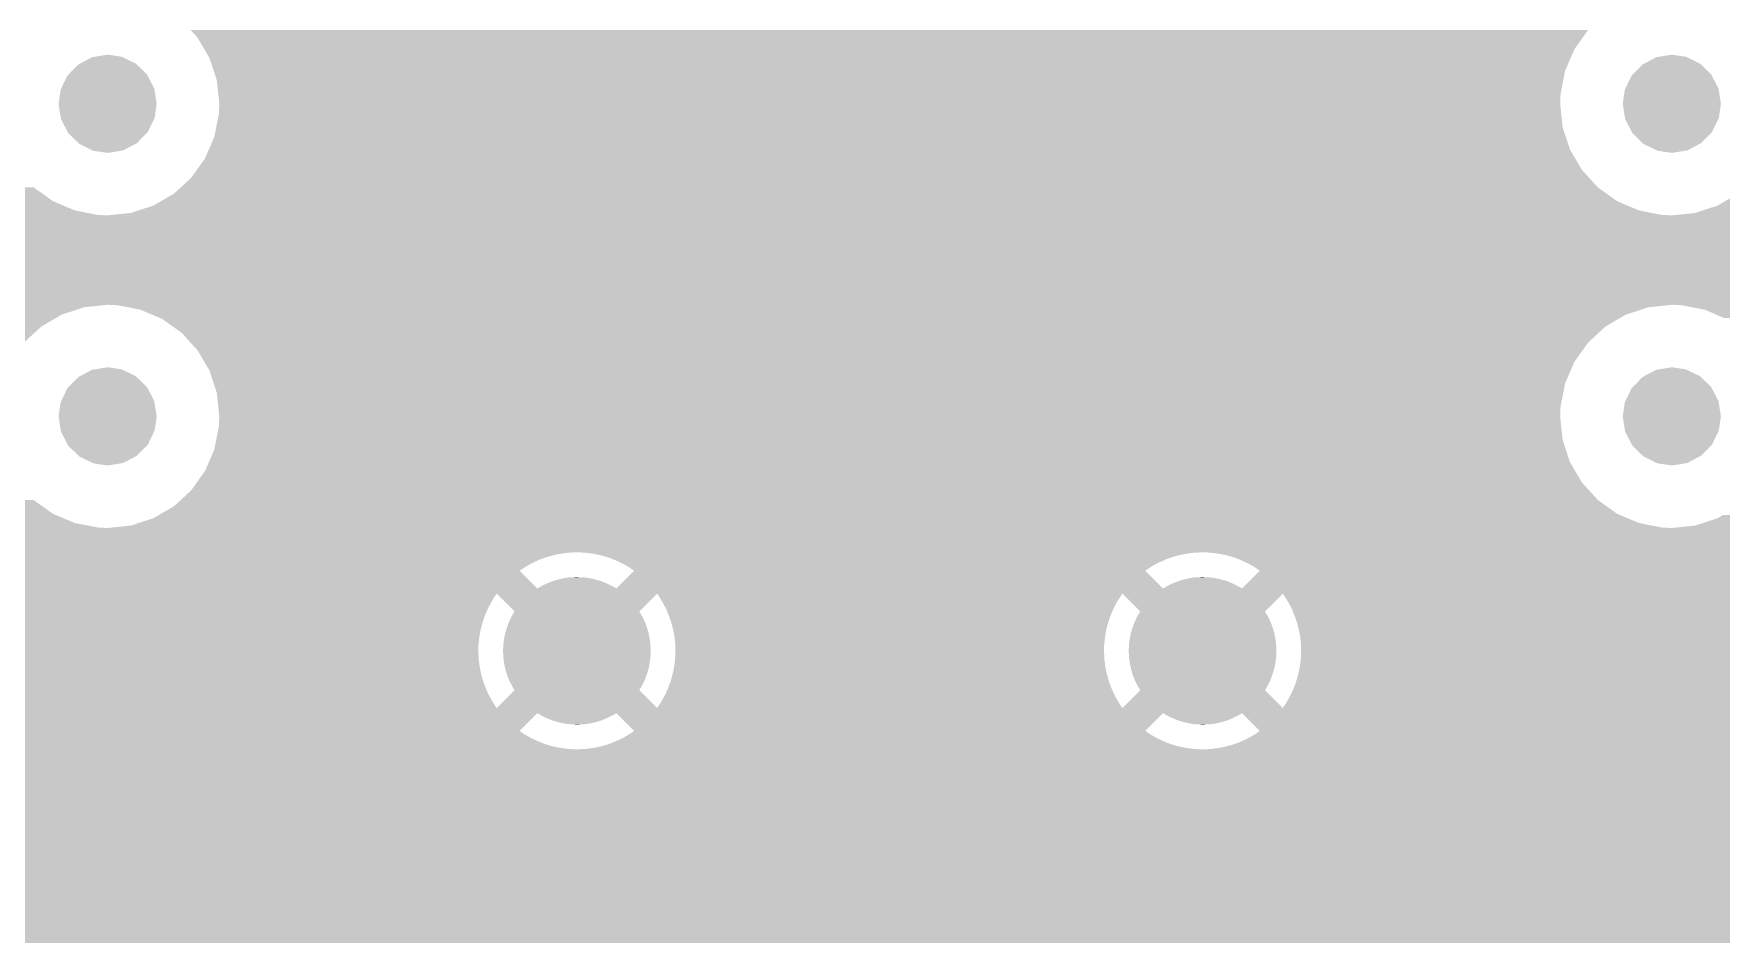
# Model space of a CAD drawing. Extents: x 295 to 953, y 10 to 290.
# Drawn here: x 675.13 to 688.83, y 188.93 to 196.3 of the extents above; entities that cross this region are included whole.
import ezdxf

# ---------------------------------------------------------------- set-up
doc = ezdxf.new("R2010")
doc.units = 0
doc.header["$LTSCALE"] = 5
doc.header["$MEASUREMENT"] = 0
doc.layers.add('FROMC1', color=7, linetype='CONTINUOUS')

msp = doc.modelspace()

# ---------------------------------------------------------------- linework, layer by layer
at = {"layer": 'FROMC1'}
for points in [[(676.457, 196.268), (676.4, 196.33), (687.704, 196.268), (687.748, 196.33)], [(676.512, 196.174), (676.457, 196.268), (687.637, 196.174), (687.704, 196.268)], [(675.502, 196.056), (675.602, 196.109), (675.957, 196.056), (675.849, 196.109)], [(675.602, 196.109), (675.622, 196.112), (675.849, 196.109), (675.843, 196.112)], [(675.622, 196.112), (675.728, 196.129), (675.843, 196.112), (675.728, 196.129)], [(676.554, 196.103), (676.512, 196.174), (687.606, 196.103), (687.637, 196.174)], [(676.589, 195.998), (676.554, 196.103), (687.561, 195.998), (687.606, 196.103)], [(688.202, 196.056), (688.302, 196.109), (688.657, 196.056), (688.549, 196.109)], [(688.302, 196.109), (688.322, 196.112), (688.549, 196.109), (688.543, 196.112)], [(688.322, 196.112), (688.428, 196.129), (688.543, 196.112), (688.428, 196.129)], [(675.351, 195.855), (675.401, 195.959), (676.106, 195.855), (676.052, 195.959)], [(675.401, 195.959), (675.41, 195.968), (676.052, 195.959), (676.048, 195.968)], [(675.41, 195.968), (675.49, 196.05), (676.048, 195.968), (675.963, 196.05)], [(675.49, 196.05), (675.502, 196.056), (675.963, 196.05), (675.957, 196.056)], [(676.614, 195.921), (676.589, 195.998), (687.546, 195.921), (687.561, 195.998)], [(688.051, 195.855), (688.101, 195.959), (688.806, 195.855), (688.752, 195.959)], [(688.101, 195.959), (688.11, 195.968), (688.752, 195.959), (688.748, 195.968)], [(688.11, 195.968), (688.19, 196.05), (688.748, 195.968), (688.663, 196.05)], [(688.19, 196.05), (688.202, 196.056), (688.663, 196.05), (688.657, 196.056)], [(675.329, 195.73), (675.346, 195.845), (676.126, 195.73), (676.108, 195.845)], [(675.346, 195.845), (675.351, 195.855), (676.108, 195.845), (676.106, 195.855)], [(676.626, 195.81), (676.614, 195.921), (687.524, 195.81), (687.546, 195.921)], [(676.634, 195.73), (676.626, 195.81), (687.521, 195.73), (687.524, 195.81)], [(688.029, 195.73), (688.046, 195.845), (688.826, 195.73), (688.808, 195.845)], [(688.046, 195.845), (688.051, 195.855), (688.808, 195.845), (688.806, 195.855)], [(675.347, 195.615), (675.329, 195.73), (676.109, 195.615), (676.126, 195.73)], [(676.631, 195.65), (676.634, 195.73), (687.529, 195.65), (687.521, 195.73)], [(688.047, 195.615), (688.029, 195.73), (688.809, 195.615), (688.826, 195.73)], [(675.349, 195.605), (675.347, 195.615), (676.104, 195.605), (676.109, 195.615)], [(675.403, 195.501), (675.349, 195.605), (676.054, 195.501), (676.104, 195.605)], [(676.594, 195.462), (676.609, 195.539), (687.566, 195.462), (687.541, 195.539)], [(676.609, 195.539), (676.631, 195.65), (687.541, 195.539), (687.529, 195.65)], [(688.049, 195.605), (688.047, 195.615), (688.804, 195.605), (688.809, 195.615)], [(688.103, 195.501), (688.049, 195.605), (688.754, 195.501), (688.804, 195.605)], [(675.407, 195.492), (675.403, 195.501), (676.045, 195.492), (676.054, 195.501)], [(675.492, 195.41), (675.407, 195.492), (675.965, 195.41), (676.045, 195.492)], [(675.498, 195.404), (675.492, 195.41), (675.953, 195.404), (675.965, 195.41)], [(675.606, 195.351), (675.498, 195.404), (675.853, 195.351), (675.953, 195.404)], [(676.549, 195.357), (676.594, 195.462), (687.601, 195.357), (687.566, 195.462)], [(688.107, 195.492), (688.103, 195.501), (688.745, 195.492), (688.754, 195.501)], [(688.192, 195.41), (688.107, 195.492), (688.665, 195.41), (688.745, 195.492)], [(688.198, 195.404), (688.192, 195.41), (688.653, 195.404), (688.665, 195.41)], [(688.306, 195.351), (688.198, 195.404), (688.553, 195.351), (688.653, 195.404)], [(675.613, 195.348), (675.606, 195.351), (675.833, 195.348), (675.853, 195.351)], [(675.728, 195.331), (675.613, 195.348), (675.728, 195.331), (675.833, 195.348)], [(676.451, 195.192), (676.518, 195.286), (687.698, 195.192), (687.643, 195.286)], [(676.518, 195.286), (676.549, 195.357), (687.643, 195.286), (687.601, 195.357)], [(688.313, 195.348), (688.306, 195.351), (688.533, 195.348), (688.553, 195.351)], [(688.428, 195.331), (688.313, 195.348), (688.428, 195.331), (688.533, 195.348)], [(676.321, 195.05), (676.407, 195.13), (687.827, 195.05), (687.755, 195.13)], [(676.407, 195.13), (676.451, 195.192), (687.755, 195.13), (687.698, 195.192)], [(661.908, 194.942), (661.917, 194.999), (675.279, 194.942), (675.2, 194.999)], [(661.917, 194.999), (661.921, 195.05), (675.2, 194.999), (675.127, 195.05)], [(676.162, 194.939), (676.266, 195), (687.983, 194.939), (687.898, 195)], [(676.266, 195), (676.321, 195.05), (687.898, 195), (687.827, 195.05)], [(661.876, 194.827), (661.878, 194.832), (675.648, 194.827), (675.619, 194.832)], [(661.878, 194.832), (661.888, 194.864), (675.619, 194.832), (675.46, 194.864)], [(661.888, 194.864), (661.895, 194.887), (675.46, 194.864), (675.406, 194.887)], [(661.895, 194.887), (661.907, 194.939), (675.406, 194.887), (675.283, 194.939)], [(661.907, 194.939), (661.908, 194.942), (675.283, 194.939), (675.279, 194.942)], [(675.761, 194.827), (675.918, 194.843), (688.348, 194.827), (688.263, 194.843)], [(675.918, 194.843), (675.98, 194.864), (688.263, 194.843), (688.16, 194.864)], [(675.98, 194.864), (676.1, 194.903), (688.16, 194.864), (688.067, 194.903)], [(676.1, 194.903), (676.162, 194.939), (688.067, 194.903), (687.983, 194.939)], [(688.428, 194.823), (688.618, 194.843), (702.281, 194.823), (702.273, 194.843)], [(688.618, 194.843), (688.648, 194.853), (702.273, 194.843), (702.27, 194.853)], [(688.648, 194.853), (688.8, 194.903), (702.27, 194.853), (702.256, 194.903)], [(688.8, 194.903), (688.808, 194.908), (702.256, 194.903), (702.255, 194.908)], [(688.808, 194.908), (688.904, 194.964), (702.255, 194.908), (702.243, 194.964)], [(661.805, 194.678), (661.816, 194.697), (702.35, 194.678), (702.339, 194.697)], [(661.816, 194.697), (661.833, 194.728), (702.339, 194.697), (702.322, 194.728)], [(661.833, 194.728), (661.843, 194.747), (702.322, 194.728), (702.312, 194.747)], [(661.843, 194.747), (661.858, 194.779), (702.312, 194.747), (702.298, 194.779)], [(661.858, 194.779), (661.866, 194.8), (702.298, 194.779), (702.289, 194.8)], [(661.866, 194.8), (661.875, 194.823), (702.289, 194.8), (702.281, 194.823)], [(661.875, 194.823), (661.876, 194.827), (675.728, 194.823), (675.648, 194.827)], [(675.728, 194.823), (675.761, 194.827), (688.428, 194.823), (688.348, 194.827)], [(656.805, 194.588), (656.805, 194.63), (778.724, 194.588), (778.766, 194.63)], [(661.587, 194.444), (661.443, 194.588), (702.568, 194.444), (702.712, 194.588)], [(661.443, 194.588), (661.443, 194.588), (702.712, 194.588), (702.713, 194.588)], [(661.774, 194.63), (661.786, 194.648), (702.381, 194.63), (702.369, 194.648)], [(661.786, 194.648), (661.805, 194.678), (702.369, 194.648), (702.35, 194.678)], [(661.539, 194.412), (661.569, 194.431), (702.616, 194.412), (702.587, 194.431)], [(661.569, 194.431), (661.587, 194.444), (702.587, 194.431), (702.568, 194.444)], [(656.805, 194.097), (656.805, 194.295), (778.233, 194.097), (778.431, 194.295)], [(661.14, 194.295), (661.154, 194.296), (703.05, 194.295), (702.993, 194.296)], [(661.154, 194.296), (661.197, 194.298), (702.993, 194.296), (702.964, 194.298)], [(661.197, 194.298), (661.215, 194.301), (702.964, 194.298), (702.936, 194.301)], [(661.215, 194.301), (661.254, 194.306), (702.936, 194.301), (702.905, 194.306)], [(661.254, 194.306), (661.273, 194.31), (702.905, 194.306), (702.88, 194.31)], [(661.273, 194.31), (661.309, 194.317), (702.88, 194.31), (702.848, 194.317)], [(661.309, 194.317), (661.329, 194.322), (702.848, 194.317), (702.824, 194.322)], [(661.329, 194.322), (661.364, 194.332), (702.824, 194.322), (702.792, 194.332)], [(661.364, 194.332), (661.384, 194.339), (702.792, 194.332), (702.77, 194.339)], [(661.384, 194.339), (661.418, 194.351), (702.77, 194.339), (702.738, 194.351)], [(661.418, 194.351), (661.437, 194.36), (702.738, 194.351), (702.717, 194.36)], [(661.437, 194.36), (661.47, 194.374), (702.717, 194.36), (702.686, 194.374)], [(661.47, 194.374), (661.489, 194.384), (702.686, 194.374), (702.665, 194.384)], [(661.489, 194.384), (661.521, 194.401), (702.665, 194.384), (702.635, 194.401)], [(661.521, 194.401), (661.539, 194.412), (702.635, 194.401), (702.616, 194.412)], [(656.805, 194.077), (656.805, 194.097), (675.537, 194.077), (675.728, 194.097)], [(656.805, 194.017), (656.805, 194.077), (675.355, 194.017), (675.537, 194.077)], [(656.805, 193.92), (656.805, 194.017), (675.189, 193.92), (675.355, 194.017)], [(675.807, 194.093), (675.728, 194.097), (688.394, 194.093), (688.428, 194.097)], [(675.893, 194.077), (675.807, 194.093), (688.237, 194.077), (688.394, 194.093)], [(675.996, 194.056), (675.893, 194.077), (688.175, 194.056), (688.237, 194.077)], [(676.088, 194.017), (675.996, 194.056), (688.055, 194.017), (688.175, 194.056)], [(676.172, 193.981), (676.088, 194.017), (687.993, 193.981), (688.055, 194.017)], [(688.507, 194.093), (688.428, 194.097), (778.229, 194.093), (778.233, 194.097)], [(688.696, 194.056), (688.507, 194.093), (778.192, 194.056), (778.229, 194.093)], [(688.85, 193.99), (688.696, 194.056), (778.126, 193.99), (778.192, 194.056)], [(656.805, 193.79), (656.805, 193.92), (675.048, 193.79), (675.189, 193.92)], [(676.257, 193.92), (676.172, 193.981), (687.889, 193.92), (687.993, 193.981)], [(676.328, 193.87), (676.257, 193.92), (687.835, 193.87), (687.889, 193.92)], [(676.4, 193.79), (676.328, 193.87), (687.748, 193.79), (687.835, 193.87)], [(676.457, 193.728), (676.4, 193.79), (687.704, 193.728), (687.748, 193.79)], [(676.512, 193.634), (676.457, 193.728), (687.637, 193.634), (687.704, 193.728)], [(676.554, 193.563), (676.512, 193.634), (687.606, 193.563), (687.637, 193.634)], [(675.41, 193.428), (675.49, 193.51), (676.048, 193.428), (675.963, 193.51)], [(675.49, 193.51), (675.502, 193.516), (675.963, 193.51), (675.957, 193.516)], [(675.502, 193.516), (675.602, 193.569), (675.957, 193.516), (675.849, 193.569)], [(675.602, 193.569), (675.622, 193.572), (675.849, 193.569), (675.843, 193.572)], [(675.622, 193.572), (675.728, 193.589), (675.843, 193.572), (675.728, 193.589)], [(676.589, 193.458), (676.554, 193.563), (687.561, 193.458), (687.606, 193.563)], [(688.11, 193.428), (688.19, 193.51), (688.748, 193.428), (688.663, 193.51)], [(688.19, 193.51), (688.202, 193.516), (688.663, 193.51), (688.657, 193.516)], [(688.202, 193.516), (688.302, 193.569), (688.657, 193.516), (688.549, 193.569)], [(688.302, 193.569), (688.322, 193.572), (688.549, 193.569), (688.543, 193.572)], [(688.322, 193.572), (688.428, 193.589), (688.543, 193.572), (688.428, 193.589)], [(675.351, 193.315), (675.401, 193.419), (676.106, 193.315), (676.052, 193.419)], [(675.401, 193.419), (675.41, 193.428), (676.052, 193.419), (676.048, 193.428)], [(676.614, 193.381), (676.589, 193.458), (687.546, 193.381), (687.561, 193.458)], [(676.626, 193.27), (676.614, 193.381), (687.524, 193.27), (687.546, 193.381)], [(688.051, 193.315), (688.101, 193.419), (688.806, 193.315), (688.752, 193.419)], [(688.101, 193.419), (688.11, 193.428), (688.752, 193.419), (688.748, 193.428)], [(675.329, 193.19), (675.346, 193.305), (676.126, 193.19), (676.108, 193.305)], [(675.347, 193.075), (675.329, 193.19), (676.109, 193.075), (676.126, 193.19)], [(675.346, 193.305), (675.351, 193.315), (676.108, 193.305), (676.106, 193.315)], [(676.634, 193.19), (676.626, 193.27), (687.521, 193.19), (687.524, 193.27)], [(676.631, 193.11), (676.634, 193.19), (687.529, 193.11), (687.521, 193.19)], [(688.029, 193.19), (688.046, 193.305), (688.826, 193.19), (688.808, 193.305)], [(688.047, 193.075), (688.029, 193.19), (688.809, 193.075), (688.826, 193.19)], [(688.046, 193.305), (688.051, 193.315), (688.808, 193.305), (688.806, 193.315)], [(675.349, 193.065), (675.347, 193.075), (676.104, 193.065), (676.109, 193.075)], [(675.403, 192.961), (675.349, 193.065), (676.054, 192.961), (676.104, 193.065)], [(676.609, 192.999), (676.631, 193.11), (687.541, 192.999), (687.529, 193.11)], [(688.049, 193.065), (688.047, 193.075), (688.804, 193.065), (688.809, 193.075)], [(688.103, 192.961), (688.049, 193.065), (688.754, 192.961), (688.804, 193.065)], [(675.407, 192.952), (675.403, 192.961), (676.045, 192.952), (676.054, 192.961)], [(675.492, 192.87), (675.407, 192.952), (675.965, 192.87), (676.045, 192.952)], [(676.549, 192.817), (676.594, 192.922), (687.601, 192.817), (687.566, 192.922)], [(676.594, 192.922), (676.609, 192.999), (687.566, 192.922), (687.541, 192.999)], [(688.107, 192.952), (688.103, 192.961), (688.745, 192.952), (688.754, 192.961)], [(688.192, 192.87), (688.107, 192.952), (688.665, 192.87), (688.745, 192.952)], [(675.498, 192.864), (675.492, 192.87), (675.953, 192.864), (675.965, 192.87)], [(675.606, 192.811), (675.498, 192.864), (675.853, 192.811), (675.953, 192.864)], [(675.613, 192.808), (675.606, 192.811), (675.833, 192.808), (675.853, 192.811)], [(675.728, 192.791), (675.613, 192.808), (675.728, 192.791), (675.833, 192.808)], [(676.518, 192.746), (676.549, 192.817), (687.643, 192.746), (687.601, 192.817)], [(688.198, 192.864), (688.192, 192.87), (688.653, 192.864), (688.665, 192.87)], [(688.306, 192.811), (688.198, 192.864), (688.553, 192.811), (688.653, 192.864)], [(688.313, 192.808), (688.306, 192.811), (688.533, 192.808), (688.553, 192.811)], [(688.428, 192.791), (688.313, 192.808), (688.428, 192.791), (688.533, 192.808)], [(676.407, 192.59), (676.451, 192.652), (687.755, 192.59), (687.698, 192.652)], [(676.451, 192.652), (676.518, 192.746), (687.698, 192.652), (687.643, 192.746)], [(656.805, 192.399), (656.805, 192.51), (675.283, 192.399), (675.127, 192.51)], [(676.266, 192.46), (676.321, 192.51), (687.898, 192.46), (687.827, 192.51)], [(676.321, 192.51), (676.407, 192.59), (687.827, 192.51), (687.755, 192.59)], [(656.805, 192.324), (656.805, 192.399), (675.46, 192.324), (675.283, 192.399)], [(676.1, 192.363), (676.162, 192.399), (688.067, 192.363), (687.983, 192.399)], [(676.162, 192.399), (676.266, 192.46), (687.983, 192.399), (687.898, 192.46)], [(688.8, 192.363), (688.846, 192.39), (776.499, 192.363), (776.526, 192.39)], [(656.805, 192.287), (656.805, 192.324), (675.648, 192.287), (675.46, 192.324)], [(656.805, 192.283), (656.805, 192.287), (675.728, 192.283), (675.648, 192.287)], [(656.805, 192.085), (656.805, 192.283), (776.221, 192.085), (776.419, 192.283)], [(675.728, 192.283), (675.761, 192.287), (688.428, 192.283), (688.348, 192.287)], [(675.761, 192.287), (675.918, 192.303), (688.348, 192.287), (688.263, 192.303)], [(675.918, 192.303), (675.98, 192.324), (688.263, 192.303), (688.16, 192.324)], [(675.98, 192.324), (676.1, 192.363), (688.16, 192.324), (688.067, 192.363)], [(688.428, 192.283), (688.618, 192.303), (776.419, 192.283), (776.439, 192.303)], [(688.618, 192.303), (688.8, 192.363), (776.439, 192.303), (776.499, 192.363)], [(656.805, 192.082), (656.805, 192.085), (679.463, 192.082), (679.52, 192.085)], [(656.805, 192.074), (656.805, 192.082), (679.407, 192.074), (679.463, 192.082)], [(656.805, 192.063), (656.805, 192.074), (679.351, 192.063), (679.407, 192.074)], [(656.805, 192.048), (656.805, 192.063), (679.296, 192.048), (679.351, 192.063)], [(656.805, 192.029), (656.805, 192.048), (679.242, 192.029), (679.296, 192.048)], [(656.805, 192.006), (656.805, 192.029), (679.19, 192.006), (679.242, 192.029)], [(656.805, 191.979), (656.805, 192.006), (679.139, 191.979), (679.19, 192.006)], [(656.805, 191.949), (656.805, 191.979), (679.091, 191.949), (679.139, 191.979)], [(679.577, 192.084), (679.52, 192.085), (684.586, 192.084), (684.6, 192.085)], [(679.606, 192.082), (679.577, 192.084), (684.543, 192.082), (684.586, 192.084)], [(679.634, 192.079), (679.606, 192.082), (684.525, 192.079), (684.543, 192.082)], [(679.665, 192.074), (679.634, 192.079), (684.487, 192.074), (684.525, 192.079)], [(679.69, 192.07), (679.665, 192.074), (684.467, 192.07), (684.487, 192.074)], [(679.722, 192.063), (679.69, 192.07), (684.431, 192.063), (684.467, 192.07)], [(679.746, 192.058), (679.722, 192.063), (684.411, 192.058), (684.431, 192.063)], [(679.778, 192.048), (679.746, 192.058), (684.376, 192.048), (684.411, 192.058)], [(679.8, 192.041), (679.778, 192.048), (684.356, 192.041), (684.376, 192.048)], [(679.832, 192.029), (679.8, 192.041), (684.322, 192.029), (684.356, 192.041)], [(679.853, 192.02), (679.832, 192.029), (684.303, 192.02), (684.322, 192.029)], [(679.884, 192.006), (679.853, 192.02), (684.27, 192.006), (684.303, 192.02)], [(679.905, 191.996), (679.884, 192.006), (684.251, 191.996), (684.27, 192.006)], [(679.935, 191.979), (679.905, 191.996), (684.219, 191.979), (684.251, 191.996)], [(679.955, 191.968), (679.935, 191.979), (684.201, 191.968), (684.219, 191.979)], [(679.983, 191.949), (679.955, 191.968), (684.171, 191.949), (684.201, 191.968)], [(684.657, 192.084), (684.6, 192.085), (776.22, 192.084), (776.221, 192.085)], [(684.714, 192.079), (684.657, 192.084), (776.215, 192.079), (776.22, 192.084)], [(684.77, 192.07), (684.714, 192.079), (776.206, 192.07), (776.215, 192.079)], [(684.826, 192.058), (684.77, 192.07), (776.193, 192.058), (776.206, 192.07)], [(684.88, 192.041), (684.826, 192.058), (776.177, 192.041), (776.193, 192.058)], [(684.933, 192.02), (684.88, 192.041), (776.156, 192.02), (776.177, 192.041)], [(684.985, 191.996), (684.933, 192.02), (776.132, 191.996), (776.156, 192.02)], [(685.035, 191.968), (684.985, 191.996), (776.104, 191.968), (776.132, 191.996)], [(685.082, 191.936), (685.035, 191.968), (776.072, 191.936), (776.104, 191.968)], [(656.805, 191.936), (656.805, 191.949), (679.073, 191.936), (679.091, 191.949)], [(656.805, 191.792), (656.805, 191.936), (679.217, 191.792), (679.073, 191.936)], [(679.246, 191.809), (679.261, 191.816), (679.828, 191.809), (679.815, 191.816)], [(679.261, 191.816), (679.29, 191.831), (679.815, 191.816), (679.784, 191.831)], [(679.29, 191.831), (679.306, 191.837), (679.784, 191.831), (679.77, 191.837)], [(679.306, 191.837), (679.336, 191.85), (679.77, 191.837), (679.738, 191.85)], [(679.336, 191.85), (679.353, 191.855), (679.738, 191.85), (679.724, 191.855)], [(679.353, 191.855), (679.383, 191.864), (679.724, 191.855), (679.69, 191.864)], [(679.383, 191.864), (679.401, 191.868), (679.69, 191.864), (679.676, 191.868)], [(679.401, 191.868), (679.431, 191.875), (679.676, 191.868), (679.641, 191.875)], [(679.431, 191.875), (679.45, 191.878), (679.641, 191.875), (679.628, 191.878)], [(679.45, 191.878), (679.48, 191.882), (679.628, 191.878), (679.591, 191.882)], [(679.48, 191.882), (679.504, 191.883), (679.591, 191.882), (679.579, 191.883)], [(679.504, 191.883), (679.53, 191.884), (679.579, 191.883), (679.53, 191.884)], [(679.858, 191.792), (680.002, 191.936), (684.297, 191.792), (684.153, 191.936)], [(680.002, 191.936), (679.983, 191.949), (684.153, 191.936), (684.171, 191.949)], [(684.326, 191.809), (684.341, 191.816), (684.908, 191.809), (684.895, 191.816)], [(684.341, 191.816), (684.37, 191.831), (684.895, 191.816), (684.864, 191.831)], [(684.37, 191.831), (684.386, 191.837), (684.864, 191.831), (684.85, 191.837)], [(684.386, 191.837), (684.416, 191.85), (684.85, 191.837), (684.818, 191.85)], [(684.416, 191.85), (684.433, 191.855), (684.818, 191.85), (684.804, 191.855)], [(684.433, 191.855), (684.463, 191.864), (684.804, 191.855), (684.77, 191.864)], [(684.463, 191.864), (684.481, 191.868), (684.77, 191.864), (684.756, 191.868)], [(684.481, 191.868), (684.511, 191.875), (684.756, 191.868), (684.721, 191.875)], [(684.511, 191.875), (684.53, 191.878), (684.721, 191.875), (684.708, 191.878)], [(684.53, 191.878), (684.56, 191.882), (684.708, 191.878), (684.671, 191.882)], [(684.56, 191.882), (684.584, 191.883), (684.671, 191.882), (684.659, 191.883)], [(684.584, 191.883), (684.61, 191.884), (684.659, 191.883), (684.61, 191.884)], [(684.938, 191.792), (685.082, 191.936), (775.928, 191.792), (776.072, 191.936)], [(656.805, 191.75), (656.805, 191.792), (775.885, 191.75), (775.928, 191.792)], [(656.805, 191.792), (656.805, 191.792), (679.218, 191.792), (679.217, 191.792)], [(656.805, 191.702), (656.805, 191.75), (678.855, 191.702), (678.886, 191.75)], [(656.805, 191.652), (656.805, 191.702), (678.827, 191.652), (678.855, 191.702)], [(679.031, 191.605), (678.886, 191.75), (680.044, 191.605), (680.189, 191.75)], [(679.218, 191.792), (679.246, 191.809), (679.858, 191.792), (679.828, 191.809)], [(679.858, 191.792), (679.858, 191.792), (684.298, 191.792), (684.297, 191.792)], [(680.211, 191.717), (680.189, 191.75), (683.945, 191.717), (683.966, 191.75)], [(680.22, 191.702), (680.211, 191.717), (683.935, 191.702), (683.945, 191.717)], [(680.24, 191.668), (680.22, 191.702), (683.915, 191.668), (683.935, 191.702)], [(684.111, 191.605), (683.966, 191.75), (685.124, 191.605), (685.269, 191.75)], [(684.298, 191.792), (684.326, 191.809), (684.938, 191.792), (684.908, 191.809)], [(685.291, 191.717), (685.269, 191.75), (775.853, 191.717), (775.885, 191.75)], [(685.32, 191.668), (685.291, 191.717), (775.804, 191.668), (775.853, 191.717)], [(656.805, 191.601), (656.805, 191.652), (678.802, 191.601), (678.827, 191.652)], [(656.805, 191.548), (656.805, 191.601), (678.782, 191.548), (678.802, 191.601)], [(656.805, 191.493), (656.805, 191.548), (678.765, 191.493), (678.782, 191.548)], [(678.989, 191.525), (679.006, 191.562), (680.087, 191.525), (680.069, 191.562)], [(679.006, 191.562), (679.01, 191.569), (680.069, 191.562), (680.065, 191.569)], [(679.01, 191.569), (679.031, 191.605), (680.065, 191.569), (680.044, 191.605)], [(680.248, 191.652), (680.24, 191.668), (683.907, 191.652), (683.915, 191.668)], [(680.266, 191.617), (680.248, 191.652), (683.89, 191.617), (683.907, 191.652)], [(680.272, 191.601), (680.266, 191.617), (683.882, 191.601), (683.89, 191.617)], [(680.287, 191.564), (680.272, 191.601), (683.868, 191.564), (683.882, 191.601)], [(680.293, 191.548), (680.287, 191.564), (683.862, 191.548), (683.868, 191.564)], [(680.305, 191.51), (680.293, 191.548), (683.85, 191.51), (683.862, 191.548)], [(684.069, 191.525), (684.086, 191.562), (685.167, 191.525), (685.149, 191.562)], [(684.086, 191.562), (684.09, 191.569), (685.149, 191.562), (685.145, 191.569)], [(684.09, 191.569), (684.111, 191.605), (685.145, 191.569), (685.124, 191.605)], [(685.346, 191.617), (685.32, 191.668), (775.753, 191.617), (775.804, 191.668)], [(685.367, 191.564), (685.346, 191.617), (775.7, 191.564), (775.753, 191.617)], [(685.385, 191.51), (685.367, 191.564), (775.646, 191.51), (775.7, 191.564)], [(656.805, 191.438), (656.805, 191.493), (678.752, 191.438), (678.765, 191.493)], [(656.805, 191.381), (656.805, 191.438), (678.743, 191.381), (678.752, 191.438)], [(678.947, 191.383), (678.954, 191.424), (680.129, 191.383), (680.12, 191.424)], [(678.954, 191.424), (678.957, 191.432), (680.12, 191.424), (680.119, 191.432)], [(678.957, 191.432), (678.968, 191.471), (680.119, 191.432), (680.107, 191.471)], [(678.968, 191.471), (678.971, 191.479), (680.107, 191.471), (680.105, 191.479)], [(678.971, 191.479), (678.985, 191.518), (680.105, 191.479), (680.09, 191.518)], [(678.985, 191.518), (678.989, 191.525), (680.09, 191.518), (680.087, 191.525)], [(680.31, 191.493), (680.305, 191.51), (683.845, 191.493), (683.85, 191.51)], [(680.319, 191.455), (680.31, 191.493), (683.836, 191.455), (683.845, 191.493)], [(680.323, 191.438), (680.319, 191.455), (683.832, 191.438), (683.836, 191.455)], [(680.33, 191.399), (680.323, 191.438), (683.826, 191.399), (683.832, 191.438)], [(684.027, 191.383), (684.034, 191.424), (685.209, 191.383), (685.2, 191.424)], [(684.034, 191.424), (684.037, 191.432), (685.2, 191.424), (685.199, 191.432)], [(684.037, 191.432), (684.048, 191.471), (685.199, 191.432), (685.187, 191.471)], [(684.048, 191.471), (684.051, 191.479), (685.187, 191.471), (685.185, 191.479)], [(684.051, 191.479), (684.065, 191.518), (685.185, 191.479), (685.17, 191.518)], [(684.065, 191.518), (684.069, 191.525), (685.17, 191.518), (685.167, 191.525)], [(685.399, 191.455), (685.385, 191.51), (775.591, 191.455), (775.646, 191.51)], [(685.41, 191.399), (685.399, 191.455), (775.534, 191.399), (775.591, 191.455)], [(656.805, 191.324), (656.805, 191.381), (678.738, 191.324), (678.743, 191.381)], [(656.805, 191.267), (656.805, 191.324), (678.738, 191.267), (678.738, 191.324)], [(678.938, 191.285), (678.94, 191.326), (680.137, 191.285), (680.135, 191.326)], [(678.94, 191.244), (678.938, 191.285), (680.136, 191.244), (680.137, 191.285)], [(678.94, 191.334), (678.945, 191.375), (680.135, 191.334), (680.13, 191.375)], [(678.94, 191.326), (678.94, 191.334), (680.135, 191.326), (680.135, 191.334)], [(678.945, 191.375), (678.947, 191.383), (680.13, 191.375), (680.129, 191.383)], [(680.331, 191.381), (680.33, 191.399), (683.823, 191.381), (683.826, 191.399)], [(680.336, 191.342), (680.331, 191.381), (683.82, 191.342), (683.823, 191.381)], [(680.336, 191.324), (680.336, 191.342), (683.818, 191.324), (683.82, 191.342)], [(680.338, 191.285), (680.336, 191.324), (683.818, 191.285), (683.818, 191.324)], [(680.337, 191.267), (680.338, 191.285), (683.818, 191.267), (683.818, 191.285)], [(684.018, 191.285), (684.02, 191.326), (685.217, 191.285), (685.215, 191.326)], [(684.02, 191.244), (684.018, 191.285), (685.216, 191.244), (685.217, 191.285)], [(684.02, 191.334), (684.025, 191.375), (685.215, 191.334), (685.21, 191.375)], [(684.02, 191.326), (684.02, 191.334), (685.215, 191.326), (685.215, 191.334)], [(684.025, 191.375), (684.027, 191.383), (685.21, 191.375), (685.209, 191.383)], [(685.416, 191.342), (685.41, 191.399), (775.478, 191.342), (775.534, 191.399)], [(685.418, 191.285), (685.416, 191.342), (775.421, 191.285), (775.478, 191.342)], [(685.417, 191.246), (685.418, 191.285), (775.381, 191.246), (775.421, 191.285)], [(656.805, 191.211), (656.805, 191.267), (678.741, 191.211), (678.738, 191.267)], [(656.805, 191.154), (656.805, 191.211), (678.748, 191.154), (678.741, 191.211)], [(656.805, 191.098), (656.805, 191.154), (678.76, 191.098), (678.748, 191.154)], [(678.94, 191.236), (678.94, 191.244), (680.135, 191.236), (680.136, 191.244)], [(678.945, 191.195), (678.94, 191.236), (680.13, 191.195), (680.135, 191.236)], [(678.946, 191.187), (678.945, 191.195), (680.129, 191.187), (680.13, 191.195)], [(678.955, 191.146), (678.946, 191.187), (680.121, 191.146), (680.129, 191.187)], [(678.956, 191.138), (678.955, 191.146), (680.119, 191.138), (680.121, 191.146)], [(678.968, 191.099), (678.956, 191.138), (680.107, 191.099), (680.119, 191.138)], [(680.315, 191.098), (680.323, 191.132), (683.84, 191.098), (683.833, 191.132)], [(680.323, 191.132), (680.326, 191.154), (683.833, 191.132), (683.828, 191.154)], [(680.326, 191.154), (680.332, 191.189), (683.828, 191.154), (683.824, 191.189)], [(680.332, 191.189), (680.334, 191.211), (683.824, 191.189), (683.821, 191.211)], [(680.334, 191.211), (680.337, 191.246), (683.821, 191.211), (683.819, 191.246)], [(680.337, 191.246), (680.337, 191.267), (683.819, 191.246), (683.818, 191.267)], [(684.02, 191.236), (684.02, 191.244), (685.215, 191.236), (685.216, 191.244)], [(684.025, 191.195), (684.02, 191.236), (685.21, 191.195), (685.215, 191.236)], [(684.026, 191.187), (684.025, 191.195), (685.209, 191.187), (685.21, 191.195)], [(684.035, 191.146), (684.026, 191.187), (685.201, 191.146), (685.209, 191.187)], [(684.036, 191.138), (684.035, 191.146), (685.199, 191.138), (685.201, 191.146)], [(684.048, 191.099), (684.036, 191.138), (685.187, 191.099), (685.199, 191.138)], [(685.39, 191.077), (685.403, 191.132), (775.213, 191.077), (775.268, 191.132)], [(685.403, 191.132), (685.412, 191.189), (775.268, 191.132), (775.324, 191.189)], [(685.412, 191.189), (685.417, 191.246), (775.324, 191.189), (775.381, 191.246)], [(656.805, 191.043), (656.805, 191.098), (678.775, 191.043), (678.76, 191.098)], [(656.805, 190.99), (656.805, 191.043), (678.794, 190.99), (678.775, 191.043)], [(678.97, 191.091), (678.968, 191.099), (680.104, 191.091), (680.107, 191.099)], [(678.985, 191.052), (678.97, 191.091), (680.09, 191.052), (680.104, 191.091)], [(678.988, 191.045), (678.985, 191.052), (680.087, 191.045), (680.09, 191.052)], [(679.006, 191.008), (678.988, 191.045), (680.069, 191.008), (680.087, 191.045)], [(679.01, 191.001), (679.006, 191.008), (680.065, 191.001), (680.069, 191.008)], [(679.031, 190.965), (679.01, 191.001), (680.044, 190.965), (680.065, 191.001)], [(680.281, 190.99), (680.293, 191.022), (683.874, 190.99), (683.862, 191.022)], [(680.293, 191.022), (680.3, 191.043), (683.862, 191.022), (683.855, 191.043)], [(680.3, 191.043), (680.31, 191.077), (683.855, 191.043), (683.846, 191.077)], [(680.31, 191.077), (680.315, 191.098), (683.846, 191.077), (683.84, 191.098)], [(684.05, 191.091), (684.048, 191.099), (685.184, 191.091), (685.187, 191.099)], [(684.065, 191.052), (684.05, 191.091), (685.17, 191.052), (685.184, 191.091)], [(684.068, 191.045), (684.065, 191.052), (685.167, 191.045), (685.17, 191.052)], [(684.086, 191.008), (684.068, 191.045), (685.149, 191.008), (685.167, 191.045)], [(684.09, 191.001), (684.086, 191.008), (685.145, 191.001), (685.149, 191.008)], [(684.111, 190.965), (684.09, 191.001), (685.124, 190.965), (685.145, 191.001)], [(685.353, 190.969), (685.373, 191.022), (775.105, 190.969), (775.158, 191.022)], [(685.373, 191.022), (685.39, 191.077), (775.158, 191.022), (775.213, 191.077)], [(656.805, 190.937), (656.805, 190.99), (678.817, 190.937), (678.794, 190.99)], [(656.805, 190.887), (656.805, 190.937), (678.844, 190.887), (678.817, 190.937)], [(656.805, 190.838), (656.805, 190.887), (678.874, 190.838), (678.844, 190.887)], [(678.886, 190.82), (679.031, 190.965), (680.189, 190.82), (680.044, 190.965)], [(680.201, 190.838), (680.22, 190.868), (683.954, 190.838), (683.935, 190.868)], [(680.22, 190.868), (680.231, 190.887), (683.935, 190.868), (683.924, 190.887)], [(680.231, 190.887), (680.248, 190.918), (683.924, 190.887), (683.907, 190.918)], [(680.248, 190.918), (680.258, 190.937), (683.907, 190.918), (683.897, 190.937)], [(680.258, 190.937), (680.273, 190.969), (683.897, 190.937), (683.883, 190.969)], [(680.273, 190.969), (680.281, 190.99), (683.883, 190.969), (683.874, 190.99)], [(683.966, 190.82), (684.111, 190.965), (685.269, 190.82), (685.124, 190.965)], [(685.269, 190.82), (685.3, 190.868), (774.956, 190.82), (775.004, 190.868)], [(685.3, 190.868), (685.328, 190.918), (775.004, 190.868), (775.053, 190.918)], [(685.328, 190.918), (685.353, 190.969), (775.053, 190.918), (775.105, 190.969)], [(656.805, 190.82), (656.805, 190.838), (678.886, 190.82), (678.874, 190.838)], [(656.805, 190.778), (656.805, 190.82), (774.914, 190.778), (774.956, 190.82)], [(656.805, 190.634), (656.805, 190.778), (679.073, 190.634), (679.217, 190.778)], [(656.805, 190.778), (656.805, 190.778), (679.217, 190.778), (679.218, 190.778)], [(679.247, 190.761), (679.218, 190.778), (679.829, 190.761), (679.858, 190.778)], [(679.26, 190.754), (679.247, 190.761), (679.814, 190.754), (679.829, 190.761)], [(679.291, 190.739), (679.26, 190.754), (679.785, 190.739), (679.814, 190.754)], [(679.305, 190.733), (679.291, 190.739), (679.769, 190.733), (679.785, 190.739)], [(679.337, 190.72), (679.305, 190.733), (679.739, 190.72), (679.769, 190.733)], [(679.351, 190.715), (679.337, 190.72), (679.722, 190.715), (679.739, 190.72)], [(680.002, 190.634), (679.858, 190.778), (684.153, 190.634), (684.297, 190.778)], [(679.858, 190.778), (679.858, 190.778), (684.297, 190.778), (684.298, 190.778)], [(680.189, 190.82), (680.201, 190.838), (683.966, 190.82), (683.954, 190.838)], [(684.327, 190.761), (684.298, 190.778), (684.909, 190.761), (684.938, 190.778)], [(684.34, 190.754), (684.327, 190.761), (684.894, 190.754), (684.909, 190.761)], [(684.371, 190.739), (684.34, 190.754), (684.865, 190.739), (684.894, 190.754)], [(684.385, 190.733), (684.371, 190.739), (684.849, 190.733), (684.865, 190.739)], [(684.417, 190.72), (684.385, 190.733), (684.819, 190.72), (684.849, 190.733)], [(684.431, 190.715), (684.417, 190.72), (684.802, 190.715), (684.819, 190.72)], [(685.082, 190.634), (684.938, 190.778), (774.769, 190.634), (774.914, 190.778)], [(656.805, 190.602), (656.805, 190.634), (679.121, 190.602), (679.073, 190.634)], [(656.805, 190.574), (656.805, 190.602), (679.17, 190.574), (679.121, 190.602)], [(679.385, 190.706), (679.351, 190.715), (679.692, 190.706), (679.722, 190.715)], [(679.399, 190.702), (679.385, 190.706), (679.674, 190.702), (679.692, 190.706)], [(679.434, 190.695), (679.399, 190.702), (679.644, 190.695), (679.674, 190.702)], [(679.447, 190.692), (679.434, 190.695), (679.625, 190.692), (679.644, 190.695)], [(679.484, 190.688), (679.447, 190.692), (679.595, 190.688), (679.625, 190.692)], [(679.496, 190.687), (679.484, 190.688), (679.571, 190.687), (679.595, 190.688)], [(679.545, 190.686), (679.496, 190.687), (679.545, 190.686), (679.571, 190.687)], [(679.904, 190.574), (679.936, 190.591), (684.25, 190.574), (684.22, 190.591)], [(679.936, 190.591), (679.954, 190.602), (684.22, 190.591), (684.201, 190.602)], [(679.954, 190.602), (679.984, 190.621), (684.201, 190.602), (684.172, 190.621)], [(679.984, 190.621), (680.002, 190.634), (684.172, 190.621), (684.153, 190.634)], [(684.465, 190.706), (684.431, 190.715), (684.772, 190.706), (684.802, 190.715)], [(684.479, 190.702), (684.465, 190.706), (684.754, 190.702), (684.772, 190.706)], [(684.514, 190.695), (684.479, 190.702), (684.724, 190.695), (684.754, 190.702)], [(684.527, 190.692), (684.514, 190.695), (684.705, 190.692), (684.724, 190.695)], [(684.564, 190.688), (684.527, 190.692), (684.675, 190.688), (684.705, 190.692)], [(684.576, 190.687), (684.564, 190.688), (684.651, 190.687), (684.675, 190.688)], [(684.625, 190.686), (684.576, 190.687), (684.625, 190.686), (684.651, 190.687)], [(684.965, 190.564), (685.016, 190.591), (774.7, 190.564), (774.727, 190.591)], [(685.016, 190.591), (685.064, 190.621), (774.727, 190.591), (774.757, 190.621)], [(685.064, 190.621), (685.082, 190.634), (774.757, 190.621), (774.769, 190.634)], [(656.805, 190.55), (656.805, 190.574), (679.222, 190.55), (679.17, 190.574)], [(656.805, 190.529), (656.805, 190.55), (679.275, 190.529), (679.222, 190.55)], [(656.805, 190.512), (656.805, 190.529), (679.329, 190.512), (679.275, 190.529)], [(656.805, 190.5), (656.805, 190.512), (679.385, 190.5), (679.329, 190.512)], [(656.805, 190.491), (656.805, 190.5), (679.441, 190.491), (679.385, 190.5)], [(656.805, 190.486), (656.805, 190.491), (679.498, 190.486), (679.441, 190.491)], [(656.805, 190.485), (656.805, 190.486), (679.555, 190.485), (679.498, 190.486)], [(656.805, 190.18), (656.805, 190.485), (774.316, 190.18), (774.621, 190.485)], [(679.555, 190.485), (679.569, 190.486), (684.635, 190.485), (684.578, 190.486)], [(679.569, 190.486), (679.612, 190.488), (684.578, 190.486), (684.549, 190.488)], [(679.612, 190.488), (679.63, 190.491), (684.549, 190.488), (684.521, 190.491)], [(679.63, 190.491), (679.669, 190.496), (684.521, 190.491), (684.49, 190.496)], [(679.669, 190.496), (679.688, 190.5), (684.49, 190.496), (684.465, 190.5)], [(679.688, 190.5), (679.724, 190.507), (684.465, 190.5), (684.433, 190.507)], [(679.724, 190.507), (679.744, 190.512), (684.433, 190.507), (684.409, 190.512)], [(679.744, 190.512), (679.779, 190.522), (684.409, 190.512), (684.377, 190.522)], [(679.779, 190.522), (679.799, 190.529), (684.377, 190.522), (684.355, 190.529)], [(679.799, 190.529), (679.833, 190.541), (684.355, 190.529), (684.323, 190.541)], [(679.833, 190.541), (679.852, 190.55), (684.323, 190.541), (684.302, 190.55)], [(679.852, 190.55), (679.885, 190.564), (684.302, 190.55), (684.271, 190.564)], [(679.885, 190.564), (679.904, 190.574), (684.271, 190.564), (684.25, 190.574)], [(684.635, 190.485), (684.692, 190.488), (774.621, 190.485), (774.624, 190.488)], [(684.692, 190.488), (684.749, 190.496), (774.624, 190.488), (774.631, 190.496)], [(684.749, 190.496), (684.804, 190.507), (774.631, 190.496), (774.643, 190.507)], [(684.804, 190.507), (684.859, 190.522), (774.643, 190.507), (774.658, 190.522)], [(684.859, 190.522), (684.913, 190.541), (774.658, 190.522), (774.677, 190.541)], [(684.913, 190.541), (684.965, 190.564), (774.677, 190.541), (774.7, 190.564)], [(656.805, 190.177), (656.805, 190.18), (745.503, 190.177), (745.56, 190.18)], [(656.805, 190.169), (656.805, 190.177), (745.447, 190.169), (745.503, 190.177)], [(656.805, 190.158), (656.805, 190.169), (745.391, 190.158), (745.447, 190.169)], [(656.805, 190.143), (656.805, 190.158), (745.336, 190.143), (745.391, 190.158)], [(656.805, 190.124), (656.805, 190.143), (745.282, 190.124), (745.336, 190.143)], [(656.805, 190.101), (656.805, 190.124), (745.23, 190.101), (745.282, 190.124)], [(656.805, 190.074), (656.805, 190.101), (745.179, 190.074), (745.23, 190.101)], [(656.805, 190.044), (656.805, 190.074), (745.131, 190.044), (745.179, 190.074)], [(656.805, 190.031), (656.805, 190.044), (745.113, 190.031), (745.131, 190.044)], [(656.805, 189.887), (656.805, 190.031), (745.257, 189.887), (745.113, 190.031)], [(656.805, 189.845), (656.805, 189.887), (773.98, 189.845), (774.023, 189.887)], [(656.805, 189.887), (656.805, 189.887), (745.258, 189.887), (745.257, 189.887)], [(656.805, 189.797), (656.805, 189.845), (744.895, 189.797), (744.926, 189.845)], [(656.805, 189.747), (656.805, 189.797), (744.867, 189.747), (744.895, 189.797)], [(656.805, 189.696), (656.805, 189.747), (744.842, 189.696), (744.867, 189.747)], [(656.805, 189.643), (656.805, 189.696), (744.822, 189.643), (744.842, 189.696)], [(656.805, 189.588), (656.805, 189.643), (744.805, 189.588), (744.822, 189.643)], [(656.805, 189.533), (656.805, 189.588), (744.792, 189.533), (744.805, 189.588)], [(656.805, 189.476), (656.805, 189.533), (744.783, 189.476), (744.792, 189.533)], [(656.805, 189.419), (656.805, 189.476), (744.778, 189.419), (744.783, 189.476)], [(656.805, 189.362), (656.805, 189.419), (744.778, 189.362), (744.778, 189.419)], [(656.805, 189.306), (656.805, 189.362), (744.781, 189.306), (744.778, 189.362)], [(656.805, 189.249), (656.805, 189.306), (744.788, 189.249), (744.781, 189.306)], [(656.805, 189.193), (656.805, 189.249), (744.8, 189.193), (744.788, 189.249)], [(656.805, 189.138), (656.805, 189.193), (744.815, 189.138), (744.8, 189.193)], [(656.805, 189.136), (656.805, 189.138), (744.816, 189.136), (744.815, 189.138)], [(656.805, 189.116), (656.805, 189.136), (714.839, 189.116), (715.098, 189.136)], [(656.805, 189.055), (656.805, 189.116), (714.586, 189.055), (714.839, 189.116)], [(656.805, 188.957), (656.805, 189.055), (714.346, 188.957), (714.586, 189.055)], [(656.805, 188.91), (656.805, 188.957), (714.27, 188.91), (714.346, 188.957)]]:
    msp.add_solid(points, dxfattribs=at)

doc.saveas('drawing.dxf')
